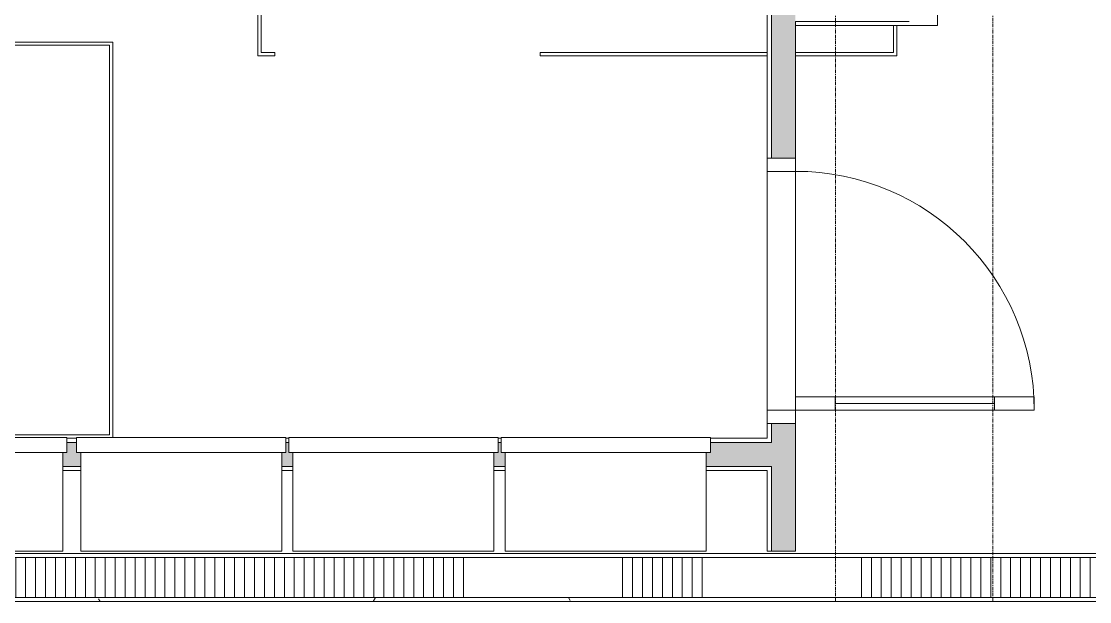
# Model space of a CAD drawing. Header units: inches. Extents: x 3268 to 7018, y 976 to 6708.
# Drawn here: x 5626 to 5787.1, y 3355.5 to 3443 of the extents above; entities that cross this region are included whole.
import ezdxf

# ---------------------------------------------------------------- set-up
doc = ezdxf.new("R2010")
doc.units = ezdxf.units.IN
doc.header["$MEASUREMENT"] = 0
doc.linetypes.add('Grid Line 1_2_', pattern=[0.875, 0.5, -0.125, 0.125, -0.125])
for name, color, linetype, lineweight in [('A-DOOR', 31, 'Continuous', 9), ('A-DOOR-FRAM', 31, 'Continuous', 9), ('A-WALL', 113, 'Continuous', 9), ('A-WALL-PATT', 111, 'Continuous', 15), ('I-WALL', 2, 'Continuous', 9), ('Q-CASE', 31, 'Continuous', 9), ('Q-SPCQ', 91, 'Continuous', 9), ('S-GRID', 1, 'Continuous', 9)]:
    doc.layers.add(name, color=color, linetype=linetype, lineweight=lineweight)
pattern_1 = [(0, (0, 0), (122.88, 30.72), [5.069, -87.091, 5.069, -87.091, -491.52]), (0, (0, 0), (122.88, 30.72), [-184.32, 5.069, -179.251, 5.069, -87.091, -215.04]), (0, (0, 0), (122.88, 30.72), [-460.8, 5.069, -56.371, 5.069, -148.531]), (120, (46.08, 15.36), (-88.0443, 91.0572), [5.069, -87.091, 5.069, -87.091, -491.52]), (120, (46.08, 15.36), (-88.0443, 91.0572), [-184.32, 5.069, -179.251, 5.069, -87.091, -215.04]), (120, (46.08, 15.36), (-88.0443, 91.0572), [-460.8, 5.069, -56.371, 5.069, -148.531]), (240, (61.44, 76.8), (-34.8357, -121.7772), [5.069, -87.091, 5.069, -87.091, -491.52]), (240, (61.44, 76.8), (-34.8357, -121.7772), [-184.32, 5.069, -179.251, 5.069, -87.091, -215.04]), (240, (61.44, 76.8), (-34.8357, -121.7772), [-460.8, 5.069, -56.371, 5.069, -148.531])]

# ---------------------------------------------------------------- blocks, each defined once
blk = doc.blocks.new('Single_FG - 36_ x 84_-14758488-Overall Retail Plan Opt 2')
at = {"layer": 'A-DOOR', "color": 133}
for p, q in [((17, 38.125), (19, 38.125)), ((17, 2.125), (17, 38.125)), ((19, 2.125), (19, 38.125)), ((17, 32.125), (19, 32.125)), ((18, 32.125), (18, 8.125)), ((17, 8.125), (19, 8.125)), ((17, 2.125), (19, 2.125))]:
    blk.add_line(p, q, dxfattribs=at)
blk.add_arc((19, 2.125), 36, 90, 180, dxfattribs=at)
at = {"layer": 'A-DOOR-FRAM', "color": 133}
for p, q in [((-17, 2.125), (-19, 2.125)), ((-19, 2.125), (-19, -2.125)), ((-17, -2.125), (-17, 2.125)), ((21, 2.125), (19, 2.125)), ((19, 2.125), (19, -2.125)), ((21, -2.125), (21, 2.125)), ((-19, -2.125), (-17, -2.125)), ((19, -2.125), (21, -2.125))]:
    blk.add_line(p, q, dxfattribs=at)
blk = doc.blocks.new('Front_Load_Mailbox-Florence_Manufacturing-10High_Suite - 4C10D-09-8340967-Overall Retail Plan Opt 2')
at = {"layer": 'Q-SPCQ', "color": 133}
for p, q in [((15.78125, 2.5625), (-15.78125, 2.5625)), ((-15.78125, 2.5625), (-15.78125, 0.3125)), ((15.78125, 0.3125), (15.78125, 2.5625)), ((-15.78125, 0.3125), (15.78125, 0.3125)), ((15.15625, 0.3125), (-15.15625, 0.3125)), ((-15.15625, 0.3125), (-15.15625, -14.5625)), ((15.15625, -14.5625), (15.15625, 0.3125)), ((-15.15625, -14.5625), (15.15625, -14.5625))]:
    blk.add_line(p, q, dxfattribs=at)
blk = doc.blocks.new('Casework 95 - Casework 95-9779236-Overall Retail Plan Opt 2')
at = {"layer": 'Q-CASE', "color": 133}
for p, q in [((5673.63, 3443.96), (5673.63, 3432.79)), ((5674.13, 3433.29), (5674.13, 3444.46)), ((5769.44, 3437.35), (5769.44, 3433.29)), ((5769.94, 3432.79), (5769.94, 3437.35)), ((5544.36, 3434.39), (5651.25, 3434.39)), ((5651.75, 3434.84), (5544.81, 3434.84)), ((5651.25, 3434.39), (5651.25, 3375.65)), ((5651.75, 3375.27), (5651.75, 3434.84)), ((5673.63, 3432.79), (5676.19, 3432.79)), ((5676.19, 3433.29), (5674.13, 3433.29)), ((5676.19, 3432.79), (5676.19, 3433.29)), ((5750.43, 3433.29), (5716.19, 3433.29)), ((5716.19, 3433.29), (5716.19, 3432.79)), ((5716.19, 3432.79), (5750.43, 3432.79)), ((5769.44, 3433.29), (5754.68, 3433.29)), ((5754.68, 3432.79), (5769.94, 3432.79)), ((5651.25, 3375.65), (5323.63, 3375.65))]:
    blk.add_line(p, q, dxfattribs=at)
blk = doc.blocks.new('Arch_5 Points - Units and Amenities_v2022_rvt-1-Overall Retail Plan Opt 2')
at = {"layer": 'A-WALL-PATT', "lineweight": 9}
h = blk.add_hatch(color=254, dxfattribs=at)
h.paths.add_polyline_path([(5739.12, 3363.15), (5742.74, 3363.15), (5742.74, 3382.37), (5739.12, 3382.37), (5739.12, 3375.9)])
h.paths.add_polyline_path([(5742.74, 3422.37), (5742.74, 3450.35), (5739.12, 3450.35), (5739.12, 3422.37)])
at = {"layer": 'A-WALL-PATT', "lineweight": 5}
h = blk.add_hatch(color=9, dxfattribs=at)
h.paths.add_polyline_path([(5698.97, 3375.9), (5698.97, 3378.02), (5698.34, 3378.02), (5698.34, 3379.52), (5697.91, 3379.52), (5697.91, 3378.02), (5697.28, 3378.02), (5697.28, 3375.9), (5698.34, 3375.9)])
h.paths.add_polyline_path([(5739.12, 3375.9), (5739.12, 3379.52), (5729.91, 3379.52), (5729.91, 3378.02), (5729.28, 3378.02), (5729.28, 3375.9), (5738.49, 3375.9)])
h.paths.add_polyline_path([(5601.97, 3375.9), (5601.97, 3378.02), (5601.34, 3378.02), (5601.34, 3379.52), (5600.91, 3379.52), (5600.91, 3378.02), (5600.28, 3378.02), (5600.28, 3375.9), (5601.34, 3375.9)])
h.paths.add_polyline_path([(5568.28, 3375.9), (5569.97, 3375.9), (5569.97, 3378.02), (5569.34, 3378.02), (5569.21, 3379.52), (5568.91, 3379.52), (5568.91, 3378.02), (5568.28, 3378.02)])
h.paths.add_polyline_path([(5536.28, 3375.9), (5537.97, 3375.9), (5537.97, 3378.02), (5537.34, 3378.02), (5537.34, 3379.52), (5536.91, 3379.52), (5536.91, 3378.02), (5536.28, 3378.02)])
h.paths.add_polyline_path([(5665.91, 3375.9), (5666.97, 3375.9), (5666.97, 3378.02), (5666.34, 3378.02), (5666.34, 3379.52), (5665.91, 3379.52), (5665.91, 3378.02), (5665.28, 3378.02), (5665.28, 3375.9)])
h.paths.add_polyline_path([(5505.97, 3375.9), (5505.97, 3378.02), (5505.34, 3378.02), (5505.34, 3379.52), (5504.91, 3379.52), (5504.91, 3378.02), (5504.28, 3378.02), (5504.28, 3375.9), (5505.34, 3375.9)])
h.paths.add_polyline_path([(5634.34, 3375.9), (5634.97, 3375.9), (5634.97, 3378.02), (5634.34, 3378.02), (5634.34, 3379.52), (5632.91, 3379.52), (5632.91, 3378.02), (5632.28, 3378.02), (5632.28, 3375.9), (5632.91, 3375.9)])
h.paths.add_polyline_path([(5472.28, 3375.9), (5473.97, 3375.9), (5473.97, 3378.02), (5473.34, 3378.02), (5473.34, 3379.52), (5472.91, 3379.52), (5472.91, 3378.02), (5472.28, 3378.02)])
h.paths.add_polyline_path([(5441.34, 3375.9), (5441.97, 3375.9), (5441.97, 3378.02), (5441.34, 3378.02), (5441.34, 3379.52), (5440.19, 3379.52), (5440.19, 3378.02), (5439.56, 3378.02), (5439.56, 3375.9), (5440.19, 3375.9)])
h.paths.add_polyline_path([(5407.56, 3375.9), (5409.25, 3375.9), (5409.25, 3378.02), (5408.63, 3378.02), (5408.63, 3379.52), (5408.19, 3379.52), (5408.19, 3378.02), (5407.56, 3378.02)])
h.paths.add_polyline_path([(5375.56, 3375.9), (5377.25, 3375.9), (5377.25, 3378.02), (5376.63, 3378.02), (5376.63, 3379.52), (5376.19, 3379.52), (5376.19, 3378.02), (5375.56, 3378.02)])
h.paths.add_polyline_path([(5312.63, 3375.9), (5313.25, 3375.9), (5313.25, 3378.02), (5312.63, 3378.02), (5312.63, 3379.52), (5306.94, 3379.52), (5306.94, 3375.9)])
h.paths.add_polyline_path([(5343.56, 3375.9), (5345.25, 3375.9), (5345.25, 3378.02), (5344.63, 3378.02), (5344.63, 3379.52), (5344.19, 3379.52), (5344.19, 3378.02), (5343.56, 3378.02)])
at = {"layer": 'A-WALL', "color": 133}
for p, q in [((5739.12, 3450.35), (5739.12, 3422.37)), ((5759.88, 3442.97), (5742.74, 3442.97)), ((5742.74, 3442.97), (5742.74, 3442.35)), ((5739.12, 3382.37), (5739.12, 3379.52)), ((5632.91, 3379.52), (5634.34, 3379.52)), ((5665.91, 3379.52), (5666.34, 3379.52)), ((5697.91, 3379.52), (5698.34, 3379.52)), ((5729.91, 3379.52), (5738.49, 3379.52)), ((5738.49, 3379.52), (5739.12, 3379.52)), ((5632.28, 3375.9), (5634.97, 3375.9)), ((5665.28, 3375.9), (5666.97, 3375.9)), ((5697.28, 3375.9), (5698.97, 3375.9)), ((5729.28, 3375.9), (5738.49, 3375.9)), ((5738.49, 3375.9), (5739.12, 3375.9)), ((5739.12, 3375.9), (5739.12, 3363.15))]:
    blk.add_line(p, q, dxfattribs=at)
at = {"layer": 'I-WALL', "color": 53, "lineweight": 15}
for p, q in [((5764.13, 3442.35), (5764.13, 3521.65)), ((5738.49, 3450.35), (5738.49, 3422.37)), ((5742.74, 3422.37), (5742.74, 3442.35)), ((5742.74, 3442.35), (5759.88, 3442.35)), ((5759.88, 3442.35), (5763.5, 3442.35)), ((5763.5, 3442.35), (5764.13, 3442.35)), ((5738.49, 3382.37), (5738.49, 3380.15)), ((5742.74, 3363.15), (5742.74, 3382.37)), ((5634.34, 3380.15), (5632.91, 3380.15)), ((5666.34, 3380.15), (5665.91, 3380.15)), ((5698.34, 3380.15), (5697.91, 3380.15)), ((5738.49, 3380.15), (5729.91, 3380.15)), ((5632.28, 3375.27), (5634.97, 3375.27)), ((5665.28, 3375.27), (5666.97, 3375.27)), ((5697.28, 3375.27), (5698.97, 3375.27)), ((5729.28, 3375.27), (5738.49, 3375.27)), ((5738.49, 3375.27), (5738.49, 3363.15)), ((5738.49, 3363.15), (5742.74, 3363.15))]:
    blk.add_line(p, q, dxfattribs=at)
at = {"layer": 'I-WALL', "color": 133}
for p, q in [((5738.49, 3384.37), (5738.49, 3420.37)), ((5742.74, 3420.37), (5742.74, 3384.37))]:
    blk.add_line(p, q, dxfattribs=at)
at = {"layer": 'A-DOOR', "color": 133, "lineweight": 9, "rotation": 270}
blk.add_blockref('Single_FG - 36_ x 84_-14758488-Overall Retail Plan Opt 2', (5740.62, 3403.37), dxfattribs=at)
at = {"layer": 'Q-CASE', "color": 133, "lineweight": 9}
blk.add_blockref('Casework 95 - Casework 95-9779236-Overall Retail Plan Opt 2', (-11.94, 5), dxfattribs=at)
at = {"layer": 'Q-SPCQ', "color": 133, "lineweight": 9}
for p in [(5617.13, 3377.71), (5650.13, 3377.71), (5682.13, 3377.71), (5714.13, 3377.71)]:
    blk.add_blockref('Front_Load_Mailbox-Florence_Manufacturing-10High_Suite - 4C10D-09-8340967-Overall Retail Plan Opt 2', p, dxfattribs=at)

msp = doc.modelspace()

# ---------------------------------------------------------------- hatches: boundary and pattern name
at = {"layer": 'A-WALL-PATT', "lineweight": 9}
h = msp.add_hatch(dxfattribs=at)
h.set_pattern_fill('FP_117', color=256, angle=180, style=0, pattern_type=2)
h.set_pattern_definition([(180, (5553.8, 1801), (-132, -1561.9), [0.51, -131.49]), (180, (5553.8, 1800.8), (-132, -1561.9), [0.51, -131.49]), (180, (5553.8, 1801), (-132, -1561.9), [0.51, -131.49]), (180, (5553.8, 1800.9), (-132, -1561.9), [0.51, -131.49]), (180, (5553.6, 1801), (-132, -1561.9), [0.51, -131.49]), (180, (5553.6, 1800.8), (-132, -1561.9), [0.51, -131.49]), (180, (5553.6, 1800.9), (-132, -1561.9), [0.51, -131.49]), (270, (5559.66, 3362.77), (132, -1561.86), [1561.86, 0]), (270, (5558.16, 3362.77), (132, -1561.86), [1561.86, 0]), (270, (5556.66, 3362.77), (132, -1561.86), [1561.86, 0]), (270, (5555.16, 3362.77), (132, -1561.86), [1561.86, 0]), (270, (5553.79, 1800.99), (132, -1561.859), [0.51, -1561.354]), (270, (5553.75, 1800.95), (132, -1561.859), [0.51, -1561.354]), (270, (5553.68, 1800.99), (132, -1561.859), [0.51, -1561.354]), (270, (5553.66, 3362.77), (132, -1561.86), [1561.86, 0]), (270, (5553.64, 1800.99), (132, -1561.859), [0.51, -1561.354]), (270, (5553.52, 1800.99), (132, -1561.859), [0.51, -1561.354]), (270, (5552.16, 3362.77), (132, -1561.86), [1561.86, 0]), (270, (5550.66, 3362.77), (132, -1561.86), [1561.86, 0]), (270, (5549.16, 3362.77), (132, -1561.86), [1561.86, 0]), (270, (5547.66, 3362.77), (132, -1561.86), [1561.86, 0]), (270, (5546.16, 3362.77), (132, -1561.86), [1561.86, 0]), (270, (5544.66, 3362.77), (132, -1561.86), [1561.86, 0]), (270, (5543.16, 3362.77), (132, -1561.86), [1561.86, 0]), (270, (5541.66, 3362.77), (132, -1561.86), [1561.86, 0]), (270, (5540.16, 3362.77), (132, -1561.86), [1561.86, 0]), (270, (5538.66, 3362.77), (132, -1561.86), [1561.86, 0]), (270, (5537.16, 3362.77), (132, -1561.86), [1561.86, 0]), (270, (5535.66, 3362.77), (132, -1561.86), [1561.86, 0]), (270, (5534.16, 3362.77), (132, -1561.86), [1561.86, 0]), (270, (5532.66, 3362.77), (132, -1561.86), [1561.86, 0]), (270, (5531.16, 3362.77), (132, -1561.86), [1561.86, 0]), (270, (5529.66, 3362.77), (132, -1561.86), [1561.86, 0]), (270, (5528.16, 3362.77), (132, -1561.86), [1561.86, 0]), (270, (5526.66, 3362.77), (132, -1561.86), [1561.86, 0]), (270, (5525.16, 3362.77), (132, -1561.86), [1561.86, 0]), (270, (5523.66, 3362.77), (132, -1561.86), [1561.86, 0]), (270, (5522.16, 3362.77), (132, -1561.86), [1561.86, 0]), (270, (5520.66, 3362.77), (132, -1561.86), [1561.86, 0]), (270, (5519.16, 3362.77), (132, -1561.86), [1561.86, 0]), (270, (5517.66, 3362.77), (132, -1561.86), [1561.86, 0]), (270, (5516.16, 3362.77), (132, -1561.86), [1561.86, 0]), (270, (5514.66, 3362.77), (132, -1561.86), [1561.86, 0]), (270, (5513.16, 3362.77), (132, -1561.86), [1561.86, 0]), (270, (5511.66, 3362.77), (132, -1561.86), [1561.86, 0]), (270, (5510.16, 3362.77), (132, -1561.86), [1561.86, 0]), (270, (5508.66, 3362.77), (132, -1561.86), [1561.86, 0]), (270, (5507.16, 3362.77), (132, -1561.86), [1561.86, 0]), (270, (5505.66, 3362.77), (132, -1561.86), [1561.86, 0]), (270, (5504.16, 3362.77), (132, -1561.86), [1561.86, 0]), (270, (5502.66, 3362.77), (132, -1561.86), [1561.86, 0]), (270, (5501.16, 3362.77), (132, -1561.86), [1561.86, 0]), (270, (5499.66, 3362.77), (132, -1561.86), [1561.86, 0]), (270, (5498.16, 3362.77), (132, -1561.86), [1561.86, 0]), (270, (5496.66, 3362.77), (132, -1561.86), [1561.86, 0]), (270, (5495.16, 3362.77), (132, -1561.86), [1561.86, 0]), (270, (5493.66, 3362.77), (132, -1561.86), [1561.86, 0]), (270, (5492.16, 3362.77), (132, -1561.86), [1561.86, 0]), (270, (5490.66, 3362.77), (132, -1561.86), [1561.86, 0]), (270, (5489.16, 3362.77), (132, -1561.86), [1561.86, 0]), (270, (5487.66, 3362.77), (132, -1561.86), [1561.86, 0]), (270, (5463.66, 3362.77), (132, -1561.86), [1561.86, 0]), (270, (5462.16, 3362.77), (132, -1561.86), [1561.86, 0]), (270, (5460.66, 3362.77), (132, -1561.86), [1561.86, 0]), (270, (5459.16, 3362.77), (132, -1561.86), [1561.86, 0]), (270, (5457.66, 3362.77), (132, -1561.86), [1561.86, 0]), (270, (5456.16, 3362.77), (132, -1561.86), [1561.86, 0]), (270, (5454.66, 3362.77), (132, -1561.86), [1561.86, 0]), (270, (5453.16, 3362.77), (132, -1561.86), [1561.86, 0]), (270, (5451.66, 3362.77), (132, -1561.86), [1561.86, 0]), (270, (5427.66, 3362.77), (132, -1561.86), [1561.86, 0])])
h.paths.add_polyline_path([(5838.81, 3356.15), (5838.81, 3362.15), (5281.13, 3362.15), (5281.13, 3356.15), (5775.68, 3356.15)])
h = msp.add_hatch(dxfattribs=at)
h.set_pattern_fill('FP_1', color=256, style=0, pattern_type=2)
h.set_pattern_definition(pattern_1)
h.paths.add_polyline_path([(5287.13, 3362.15), (5838.81, 3362.15), (5838.81, 3362.77), (5287.13, 3362.77)])
h = msp.add_hatch(dxfattribs=at)
h.set_pattern_fill('FP_1', color=256, style=0, pattern_type=2)
h.set_pattern_definition(pattern_1)
h.paths.add_polyline_path([(5775.68, 3355.52), (5838.81, 3355.52), (5838.81, 3356.15), (5280.5, 3356.15), (5280.5, 3355.52), (5734.38, 3355.52)])

# ---------------------------------------------------------------- linework, layer by layer
at = {"layer": 'A-WALL'}
for p, q in [((5838.81, 3362.15), (5287.13, 3362.15)), ((6012.76, 3356.15), (5276.38, 3356.15))]:
    msp.add_line(p, q, dxfattribs=at)
at = {"layer": 'I-WALL', "lineweight": 15}
for p, q in [((5838.81, 3362.77), (5287.75, 3362.77)), ((5276.38, 3355.52), (6012.75, 3355.52))]:
    msp.add_line(p, q, dxfattribs=at)
at = {"layer": 'S-GRID', "linetype": 'Grid Line 1_2_'}
for p, q in [((5748.75, 3355.52), (5748.75, 6288.95)), ((5772.5, 3355.52), (5772.5, 6288.95))]:
    msp.add_line(p, q, dxfattribs=at)

# ---------------------------------------------------------------- block references
at = {"lineweight": 5}
msp.add_blockref('Arch_5 Points - Units and Amenities_v2022_rvt-1-Overall Retail Plan Opt 2', (0, 0), dxfattribs=at)

doc.saveas('drawing.dxf')
